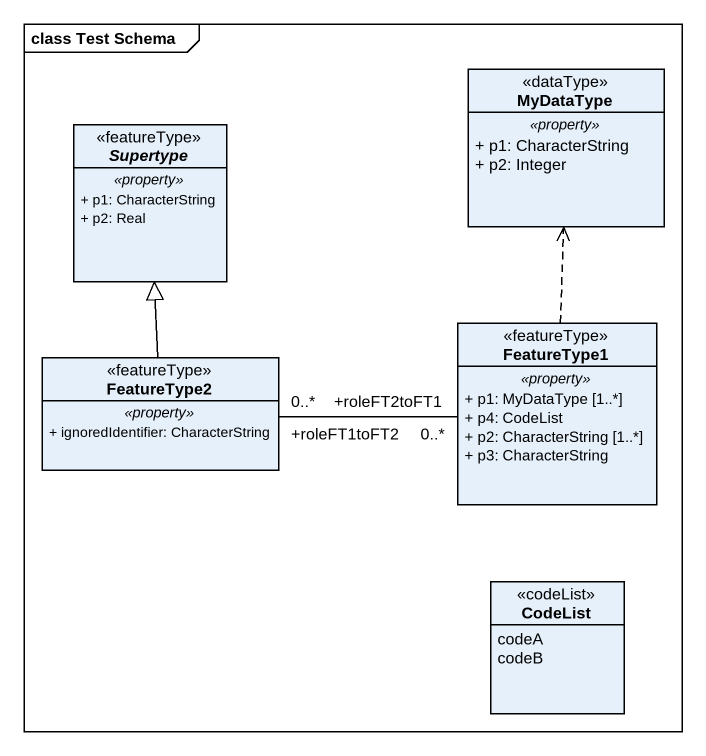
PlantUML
@startuml
mainframe class Test Schema
hide circle
hide empty members
skinparam classAttributeIconSize 0
class MyDataType <<dataType>> {
  .. <<property>> ..
  + p1: CharacterString
  + p2: Integer
}
abstract class Supertype <<featureType>> {
  .. <<property>> ..
  + p1: CharacterString
  + p2: Real
}
class FeatureType1 <<featureType>> {
  .. <<property>> ..
  + p1: MyDataType [1..*]
  + p4: CodeList
  + p2: CharacterString [1..*]
  + p3: CharacterString
}
class FeatureType2 <<featureType>> {
  .. <<property>> ..
  + ignoredIdentifier: CharacterString
}
class CodeList <<codeList>> {
  codeA
  codeB
}
FeatureType1 .up.> MyDataType
FeatureType1 "+roleFT2toFT1\n0..*" -left- "+roleFT1toFT2\n0..*" FeatureType2
FeatureType2 -up-|> Supertype
@enduml
